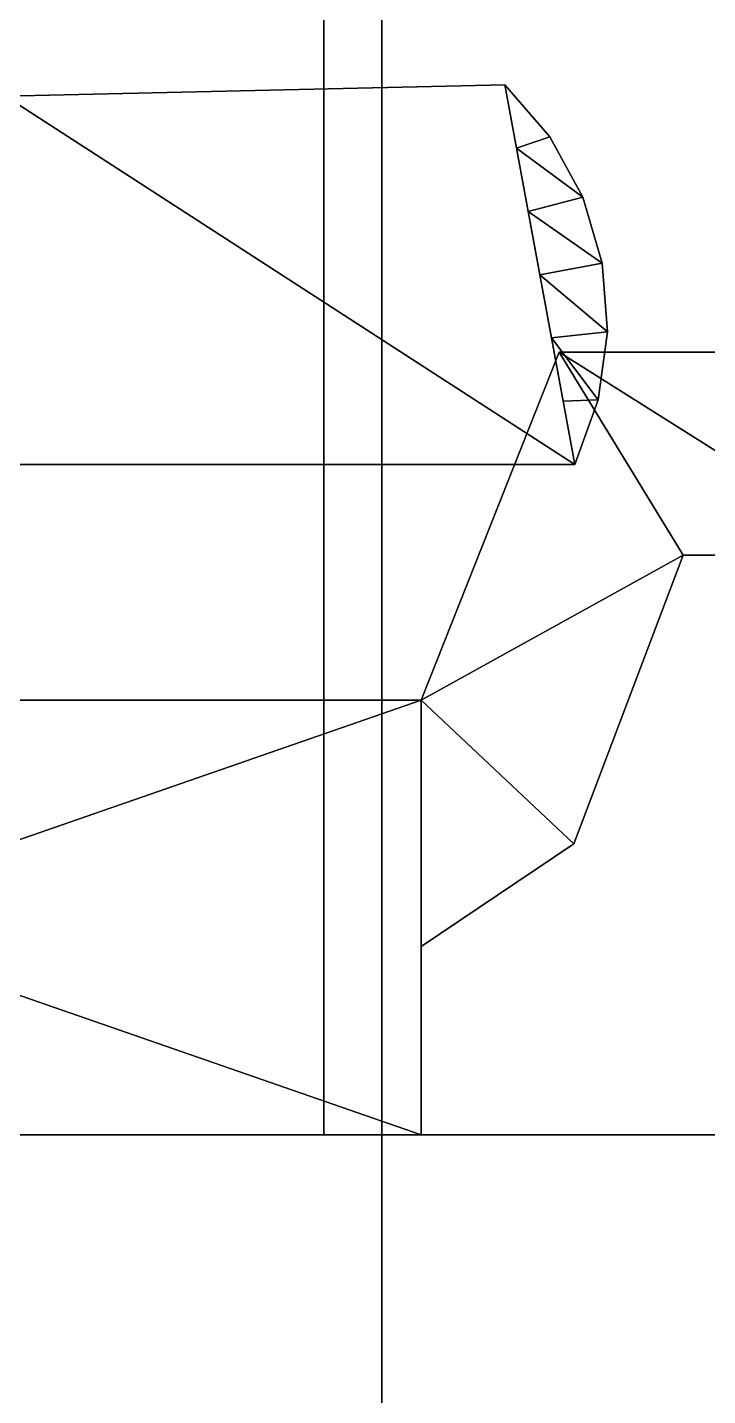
# Model space of a CAD drawing. Extents: x 0 to 2775, y -2341 to 0.
# Drawn here: x 687.77 to 711.25, y -1494.67 to -1447.46 of the extents above; entities that cross this region are included whole.
import ezdxf

# ---------------------------------------------------------------- set-up
doc = ezdxf.new("R2010")
doc.units = 0
for name, color, linetype in [('LAYER0', 7, 'CONTINUOUS'), ('LAYER103', 253, 'CONTINUOUS'), ('LAYER105', 253, 'CONTINUOUS'), ('LAYER106', 253, 'CONTINUOUS'), ('LAYER108', 253, 'CONTINUOUS'), ('LAYER109', 253, 'CONTINUOUS'), ('LAYER111', 253, 'CONTINUOUS'), ('LAYER112', 253, 'CONTINUOUS'), ('LAYER114', 253, 'CONTINUOUS'), ('LAYER115', 253, 'CONTINUOUS'), ('LAYER117', 253, 'CONTINUOUS'), ('LAYER13', 7, 'CONTINUOUS'), ('LAYER14', 7, 'CONTINUOUS'), ('LAYER15', 7, 'CONTINUOUS'), ('LAYER17', 7, 'CONTINUOUS'), ('LAYER378', 7, 'CONTINUOUS')]:
    doc.layers.add(name, color=color, linetype=linetype)

msp = doc.modelspace()

# ---------------------------------------------------------------- linework, layer by layer
at = {"layer": 'LAYER0', "invisible_edges": 1}
for points in [[(2775, 0), (18, -2341), (18, 0), (2775, 0)], [(18, -2341), (2775, 0), (2775, -2341), (18, -2341)], [(2775, -2341, 5), (18, 0, 5), (18, -2341, 5), (2775, -2341, 5)], [(18, 0, 5), (2775, -2341, 5), (2775, 0, 5), (18, 0, 5)]]:
    msp.add_3dface(points, dxfattribs=at)
at = {"layer": 'LAYER103'}
for points in [[(706.1262, -1458.667, 194), (701.3636, -1470.667, 194), (710.4067, -1465.667, 194), (706.1262, -1458.667, 194)], [(701.3636, -1470.667, 182), (706.1262, -1458.667, 194), (706.1262, -1458.667, 182), (701.3636, -1470.667, 182)], [(701.3636, -1470.667, 194), (706.1262, -1458.667, 194), (701.3636, -1470.667, 182), (701.3636, -1470.667, 194)], [(706.1262, -1458.667, 182), (710.4067, -1465.667, 182), (701.3636, -1470.667, 182), (706.1262, -1458.667, 182)], [(717.239, -1465.667, 194), (718.0702, -1458.667, 194), (706.1262, -1458.667, 194), (717.239, -1465.667, 194)], [(710.4067, -1465.667, 194), (717.239, -1465.667, 194), (706.1262, -1458.667, 194), (710.4067, -1465.667, 194)], [(718.0702, -1458.667, 182), (706.1262, -1458.667, 182), (706.1262, -1458.667, 194), (718.0702, -1458.667, 182)], [(718.0702, -1458.667, 194), (718.0702, -1458.667, 182), (706.1262, -1458.667, 194), (718.0702, -1458.667, 194)], [(717.239, -1465.667, 182), (706.1262, -1458.667, 182), (718.0702, -1458.667, 182), (717.239, -1465.667, 182)], [(710.4067, -1465.667, 182), (706.1262, -1458.667, 182), (717.239, -1465.667, 182), (710.4067, -1465.667, 182)], [(710.4067, -1465.667, 194), (701.3636, -1470.667, 194), (706.6333, -1475.627, 194), (710.4067, -1465.667, 194)], [(710.4067, -1465.667, 182), (706.6333, -1475.627, 182), (701.3636, -1470.667, 182), (710.4067, -1465.667, 182)], [(658.1428, -1485.667, 182), (701.3636, -1470.667, 182), (701.3636, -1485.667, 182), (658.1428, -1485.667, 182)], [(658.1428, -1470.667, 182), (701.3636, -1470.667, 182), (658.1428, -1485.667, 182), (658.1428, -1470.667, 182)], [(701.3636, -1485.667, 194), (658.1428, -1470.667, 194), (658.1428, -1485.667, 194), (701.3636, -1485.667, 194)], [(701.3636, -1470.667, 194), (658.1428, -1470.667, 194), (701.3636, -1485.667, 194), (701.3636, -1470.667, 194)], [(658.1428, -1470.667, 182), (701.3636, -1470.667, 194), (701.3636, -1470.667, 182), (658.1428, -1470.667, 182)], [(658.1428, -1470.667, 194), (701.3636, -1470.667, 194), (658.1428, -1470.667, 182), (658.1428, -1470.667, 194)], [(701.3636, -1479.167, 194), (706.6333, -1475.627, 194), (701.3636, -1470.667, 194), (701.3636, -1479.167, 194)], [(701.3636, -1479.167, 182), (701.3636, -1470.667, 182), (706.6333, -1475.627, 182), (701.3636, -1479.167, 182)]]:
    msp.add_3dface(points, dxfattribs=at)
at = {"layer": 'LAYER105'}
for points in [[(706.6659, -1462.542, 194.7), (704.2454, -1449.442, 194.7), (687.011, -1449.833, 194.7), (706.6659, -1462.542, 194.7)], [(687.011, -1449.833, 194.7), (704.2454, -1449.442, 194.7), (704.2454, -1449.442, 181.3), (687.011, -1449.833, 194.7)], [(687.011, -1449.833, 181.3), (687.011, -1449.833, 194.7), (704.2454, -1449.442, 181.3), (687.011, -1449.833, 181.3)], [(706.6659, -1462.542, 181.3), (687.011, -1449.833, 181.3), (704.2454, -1449.442, 181.3), (706.6659, -1462.542, 181.3)], [(687.011, -1462.542, 194.7), (706.6659, -1462.542, 194.7), (687.011, -1449.833, 194.7), (687.011, -1462.542, 194.7)], [(687.011, -1462.542, 181.3), (687.011, -1449.833, 181.3), (706.6659, -1462.542, 181.3), (687.011, -1462.542, 181.3)], [(704.2454, -1449.442, 194.7), (705.7975, -1451.237, 194.7), (705.7975, -1451.237, 181.3), (704.2454, -1449.442, 194.7)], [(704.2454, -1449.442, 181.3), (704.2454, -1449.442, 194.7), (705.7975, -1451.237, 181.3), (704.2454, -1449.442, 181.3)], [(704.2454, -1449.442, 194.7), (704.6488, -1451.625, 194.7), (705.7975, -1451.237, 194.7), (704.2454, -1449.442, 194.7)], [(704.2454, -1449.442, 181.3), (705.7975, -1451.237, 181.3), (704.6488, -1451.625, 181.3), (704.2454, -1449.442, 181.3)], [(705.7975, -1451.237, 194.7), (704.6488, -1451.625, 194.7), (706.9369, -1453.319, 194.7), (705.7975, -1451.237, 194.7)], [(705.7975, -1451.237, 181.3), (706.9369, -1453.319, 181.3), (704.6488, -1451.625, 181.3), (705.7975, -1451.237, 181.3)], [(705.7975, -1451.237, 194.7), (706.9369, -1453.319, 194.7), (706.9369, -1453.319, 181.3), (705.7975, -1451.237, 194.7)], [(705.7975, -1451.237, 181.3), (705.7975, -1451.237, 194.7), (706.9369, -1453.319, 181.3), (705.7975, -1451.237, 181.3)], [(704.6488, -1451.625, 194.7), (705.0522, -1453.809, 194.7), (706.9369, -1453.319, 194.7), (704.6488, -1451.625, 194.7)], [(704.6488, -1451.625, 181.3), (706.9369, -1453.319, 181.3), (705.0522, -1453.809, 181.3), (704.6488, -1451.625, 181.3)], [(706.9369, -1453.319, 194.7), (705.0522, -1453.809, 194.7), (707.6127, -1455.593, 194.7), (706.9369, -1453.319, 194.7)], [(706.9369, -1453.319, 181.3), (707.6127, -1455.593, 181.3), (705.0522, -1453.809, 181.3), (706.9369, -1453.319, 181.3)], [(706.9369, -1453.319, 194.7), (707.6127, -1455.593, 194.7), (707.6127, -1455.593, 181.3), (706.9369, -1453.319, 194.7)], [(706.9369, -1453.319, 181.3), (706.9369, -1453.319, 194.7), (707.6127, -1455.593, 181.3), (706.9369, -1453.319, 181.3)], [(705.0522, -1453.809, 194.7), (705.4557, -1455.992, 194.7), (707.6127, -1455.593, 194.7), (705.0522, -1453.809, 194.7)], [(705.0522, -1453.809, 181.3), (707.6127, -1455.593, 181.3), (705.4557, -1455.992, 181.3), (705.0522, -1453.809, 181.3)], [(707.6127, -1455.593, 194.7), (705.4557, -1455.992, 194.7), (707.7944, -1457.959, 194.7), (707.6127, -1455.593, 194.7)], [(707.6127, -1455.593, 181.3), (707.7944, -1457.959, 181.3), (705.4557, -1455.992, 181.3), (707.6127, -1455.593, 181.3)], [(707.6127, -1455.593, 194.7), (707.7944, -1457.959, 194.7), (707.7944, -1457.959, 181.3), (707.6127, -1455.593, 194.7)], [(707.6127, -1455.593, 181.3), (707.6127, -1455.593, 194.7), (707.7944, -1457.959, 181.3), (707.6127, -1455.593, 181.3)], [(705.4557, -1455.992, 194.7), (705.8591, -1458.175, 194.7), (707.7944, -1457.959, 194.7), (705.4557, -1455.992, 194.7)], [(705.4557, -1455.992, 181.3), (707.7944, -1457.959, 181.3), (705.8591, -1458.175, 181.3), (705.4557, -1455.992, 181.3)], [(707.7944, -1457.959, 194.7), (705.8591, -1458.175, 194.7), (707.474, -1460.311, 194.7), (707.7944, -1457.959, 194.7)], [(707.7944, -1457.959, 181.3), (707.474, -1460.311, 181.3), (705.8591, -1458.175, 181.3), (707.7944, -1457.959, 181.3)], [(705.8591, -1458.175, 194.7), (706.2625, -1460.359, 194.7), (707.474, -1460.311, 194.7), (705.8591, -1458.175, 194.7)], [(705.8591, -1458.175, 181.3), (707.474, -1460.311, 181.3), (706.2625, -1460.359, 181.3), (705.8591, -1458.175, 181.3)], [(707.7944, -1457.959, 194.7), (707.474, -1460.311, 194.7), (707.474, -1460.311, 181.3), (707.7944, -1457.959, 194.7)], [(707.7944, -1457.959, 181.3), (707.7944, -1457.959, 194.7), (707.474, -1460.311, 181.3), (707.7944, -1457.959, 181.3)], [(707.474, -1460.311, 194.7), (706.2625, -1460.359, 194.7), (706.6659, -1462.542, 194.7), (707.474, -1460.311, 194.7)], [(707.474, -1460.311, 181.3), (706.6659, -1462.542, 181.3), (706.2625, -1460.359, 181.3), (707.474, -1460.311, 181.3)], [(707.474, -1460.311, 194.7), (706.6659, -1462.542, 194.7), (706.6659, -1462.542, 181.3), (707.474, -1460.311, 194.7)], [(707.474, -1460.311, 181.3), (707.474, -1460.311, 194.7), (706.6659, -1462.542, 181.3), (707.474, -1460.311, 181.3)], [(706.6659, -1462.542, 194.7), (687.011, -1462.542, 181.3), (706.6659, -1462.542, 181.3), (706.6659, -1462.542, 194.7)], [(687.011, -1462.542, 194.7), (687.011, -1462.542, 181.3), (706.6659, -1462.542, 194.7), (687.011, -1462.542, 194.7)]]:
    msp.add_3dface(points, dxfattribs=at)
at = {"layer": 'LAYER106'}
for points in [[(706.1262, -1458.667, 737.5), (701.3636, -1470.667, 737.5), (710.4067, -1465.667, 737.5), (706.1262, -1458.667, 737.5)], [(701.3636, -1470.667, 725.5), (706.1262, -1458.667, 737.5), (706.1262, -1458.667, 725.5), (701.3636, -1470.667, 725.5)], [(701.3636, -1470.667, 737.5), (706.1262, -1458.667, 737.5), (701.3636, -1470.667, 725.5), (701.3636, -1470.667, 737.5)], [(706.1262, -1458.667, 725.5), (710.4067, -1465.667, 725.5), (701.3636, -1470.667, 725.5), (706.1262, -1458.667, 725.5)], [(717.239, -1465.667, 737.5), (718.0702, -1458.667, 737.5), (706.1262, -1458.667, 737.5), (717.239, -1465.667, 737.5)], [(710.4067, -1465.667, 737.5), (717.239, -1465.667, 737.5), (706.1262, -1458.667, 737.5), (710.4067, -1465.667, 737.5)], [(718.0702, -1458.667, 725.5), (706.1262, -1458.667, 725.5), (706.1262, -1458.667, 737.5), (718.0702, -1458.667, 725.5)], [(718.0702, -1458.667, 737.5), (718.0702, -1458.667, 725.5), (706.1262, -1458.667, 737.5), (718.0702, -1458.667, 737.5)], [(717.239, -1465.667, 725.5), (706.1262, -1458.667, 725.5), (718.0702, -1458.667, 725.5), (717.239, -1465.667, 725.5)], [(710.4067, -1465.667, 725.5), (706.1262, -1458.667, 725.5), (717.239, -1465.667, 725.5), (710.4067, -1465.667, 725.5)], [(710.4067, -1465.667, 737.5), (701.3636, -1470.667, 737.5), (706.6333, -1475.627, 737.5), (710.4067, -1465.667, 737.5)], [(710.4067, -1465.667, 725.5), (706.6333, -1475.627, 725.5), (701.3636, -1470.667, 725.5), (710.4067, -1465.667, 725.5)], [(658.1428, -1485.667, 725.5), (701.3636, -1470.667, 725.5), (701.3636, -1485.667, 725.5), (658.1428, -1485.667, 725.5)], [(658.1428, -1470.667, 725.5), (701.3636, -1470.667, 725.5), (658.1428, -1485.667, 725.5), (658.1428, -1470.667, 725.5)], [(701.3636, -1485.667, 737.5), (658.1428, -1470.667, 737.5), (658.1428, -1485.667, 737.5), (701.3636, -1485.667, 737.5)], [(701.3636, -1470.667, 737.5), (658.1428, -1470.667, 737.5), (701.3636, -1485.667, 737.5), (701.3636, -1470.667, 737.5)], [(658.1428, -1470.667, 725.5), (701.3636, -1470.667, 737.5), (701.3636, -1470.667, 725.5), (658.1428, -1470.667, 725.5)], [(658.1428, -1470.667, 737.5), (701.3636, -1470.667, 737.5), (658.1428, -1470.667, 725.5), (658.1428, -1470.667, 737.5)], [(701.3636, -1479.167, 737.5), (706.6333, -1475.627, 737.5), (701.3636, -1470.667, 737.5), (701.3636, -1479.167, 737.5)], [(701.3636, -1479.167, 725.5), (701.3636, -1470.667, 725.5), (706.6333, -1475.627, 725.5), (701.3636, -1479.167, 725.5)]]:
    msp.add_3dface(points, dxfattribs=at)
at = {"layer": 'LAYER108'}
for points in [[(706.6659, -1462.542, 738.2), (704.2454, -1449.442, 738.2), (687.011, -1449.833, 738.2), (706.6659, -1462.542, 738.2)], [(687.011, -1449.833, 738.2), (704.2454, -1449.442, 738.2), (704.2454, -1449.442, 724.8), (687.011, -1449.833, 738.2)], [(687.011, -1449.833, 724.8), (687.011, -1449.833, 738.2), (704.2454, -1449.442, 724.8), (687.011, -1449.833, 724.8)], [(706.6659, -1462.542, 724.8), (687.011, -1449.833, 724.8), (704.2454, -1449.442, 724.8), (706.6659, -1462.542, 724.8)], [(687.011, -1462.542, 738.2), (706.6659, -1462.542, 738.2), (687.011, -1449.833, 738.2), (687.011, -1462.542, 738.2)], [(687.011, -1462.542, 724.8), (687.011, -1449.833, 724.8), (706.6659, -1462.542, 724.8), (687.011, -1462.542, 724.8)], [(704.2454, -1449.442, 738.2), (705.7975, -1451.237, 738.2), (705.7975, -1451.237, 724.8), (704.2454, -1449.442, 738.2)], [(704.2454, -1449.442, 724.8), (704.2454, -1449.442, 738.2), (705.7975, -1451.237, 724.8), (704.2454, -1449.442, 724.8)], [(704.2454, -1449.442, 738.2), (704.6488, -1451.625, 738.2), (705.7975, -1451.237, 738.2), (704.2454, -1449.442, 738.2)], [(704.2454, -1449.442, 724.8), (705.7975, -1451.237, 724.8), (704.6488, -1451.625, 724.8), (704.2454, -1449.442, 724.8)], [(705.7975, -1451.237, 738.2), (704.6488, -1451.625, 738.2), (706.9369, -1453.319, 738.2), (705.7975, -1451.237, 738.2)], [(705.7975, -1451.237, 724.8), (706.9369, -1453.319, 724.8), (704.6488, -1451.625, 724.8), (705.7975, -1451.237, 724.8)], [(705.7975, -1451.237, 738.2), (706.9369, -1453.319, 738.2), (706.9369, -1453.319, 724.8), (705.7975, -1451.237, 738.2)], [(705.7975, -1451.237, 724.8), (705.7975, -1451.237, 738.2), (706.9369, -1453.319, 724.8), (705.7975, -1451.237, 724.8)], [(704.6488, -1451.625, 738.2), (705.0522, -1453.809, 738.2), (706.9369, -1453.319, 738.2), (704.6488, -1451.625, 738.2)], [(704.6488, -1451.625, 724.8), (706.9369, -1453.319, 724.8), (705.0522, -1453.809, 724.8), (704.6488, -1451.625, 724.8)], [(706.9369, -1453.319, 738.2), (705.0522, -1453.809, 738.2), (707.6127, -1455.593, 738.2), (706.9369, -1453.319, 738.2)], [(706.9369, -1453.319, 724.8), (707.6127, -1455.593, 724.8), (705.0522, -1453.809, 724.8), (706.9369, -1453.319, 724.8)], [(706.9369, -1453.319, 738.2), (707.6127, -1455.593, 738.2), (707.6127, -1455.593, 724.8), (706.9369, -1453.319, 738.2)], [(706.9369, -1453.319, 724.8), (706.9369, -1453.319, 738.2), (707.6127, -1455.593, 724.8), (706.9369, -1453.319, 724.8)], [(705.0522, -1453.809, 738.2), (705.4557, -1455.992, 738.2), (707.6127, -1455.593, 738.2), (705.0522, -1453.809, 738.2)], [(705.0522, -1453.809, 724.8), (707.6127, -1455.593, 724.8), (705.4557, -1455.992, 724.8), (705.0522, -1453.809, 724.8)], [(707.6127, -1455.593, 738.2), (705.4557, -1455.992, 738.2), (707.7944, -1457.959, 738.2), (707.6127, -1455.593, 738.2)], [(707.6127, -1455.593, 724.8), (707.7944, -1457.959, 724.8), (705.4557, -1455.992, 724.8), (707.6127, -1455.593, 724.8)], [(707.6127, -1455.593, 738.2), (707.7944, -1457.959, 738.2), (707.7944, -1457.959, 724.8), (707.6127, -1455.593, 738.2)], [(707.6127, -1455.593, 724.8), (707.6127, -1455.593, 738.2), (707.7944, -1457.959, 724.8), (707.6127, -1455.593, 724.8)], [(705.4557, -1455.992, 738.2), (705.8591, -1458.175, 738.2), (707.7944, -1457.959, 738.2), (705.4557, -1455.992, 738.2)], [(705.4557, -1455.992, 724.8), (707.7944, -1457.959, 724.8), (705.8591, -1458.175, 724.8), (705.4557, -1455.992, 724.8)], [(707.7944, -1457.959, 738.2), (705.8591, -1458.175, 738.2), (707.474, -1460.311, 738.2), (707.7944, -1457.959, 738.2)], [(707.7944, -1457.959, 724.8), (707.474, -1460.311, 724.8), (705.8591, -1458.175, 724.8), (707.7944, -1457.959, 724.8)], [(705.8591, -1458.175, 738.2), (706.2625, -1460.359, 738.2), (707.474, -1460.311, 738.2), (705.8591, -1458.175, 738.2)], [(705.8591, -1458.175, 724.8), (707.474, -1460.311, 724.8), (706.2625, -1460.359, 724.8), (705.8591, -1458.175, 724.8)], [(707.7944, -1457.959, 738.2), (707.474, -1460.311, 738.2), (707.474, -1460.311, 724.8), (707.7944, -1457.959, 738.2)], [(707.7944, -1457.959, 724.8), (707.7944, -1457.959, 738.2), (707.474, -1460.311, 724.8), (707.7944, -1457.959, 724.8)], [(707.474, -1460.311, 738.2), (706.2625, -1460.359, 738.2), (706.6659, -1462.542, 738.2), (707.474, -1460.311, 738.2)], [(707.474, -1460.311, 724.8), (706.6659, -1462.542, 724.8), (706.2625, -1460.359, 724.8), (707.474, -1460.311, 724.8)], [(707.474, -1460.311, 738.2), (706.6659, -1462.542, 738.2), (706.6659, -1462.542, 724.8), (707.474, -1460.311, 738.2)], [(707.474, -1460.311, 724.8), (707.474, -1460.311, 738.2), (706.6659, -1462.542, 724.8), (707.474, -1460.311, 724.8)], [(706.6659, -1462.542, 738.2), (687.011, -1462.542, 724.8), (706.6659, -1462.542, 724.8), (706.6659, -1462.542, 738.2)], [(687.011, -1462.542, 738.2), (687.011, -1462.542, 724.8), (706.6659, -1462.542, 738.2), (687.011, -1462.542, 738.2)]]:
    msp.add_3dface(points, dxfattribs=at)
at = {"layer": 'LAYER109'}
for points in [[(706.1262, -1458.667, 1281), (701.3636, -1470.667, 1281), (710.4067, -1465.667, 1281), (706.1262, -1458.667, 1281)], [(701.3636, -1470.667, 1269), (706.1262, -1458.667, 1281), (706.1262, -1458.667, 1269), (701.3636, -1470.667, 1269)], [(701.3636, -1470.667, 1281), (706.1262, -1458.667, 1281), (701.3636, -1470.667, 1269), (701.3636, -1470.667, 1281)], [(706.1262, -1458.667, 1269), (710.4067, -1465.667, 1269), (701.3636, -1470.667, 1269), (706.1262, -1458.667, 1269)], [(717.239, -1465.667, 1281), (718.0702, -1458.667, 1281), (706.1262, -1458.667, 1281), (717.239, -1465.667, 1281)], [(710.4067, -1465.667, 1281), (717.239, -1465.667, 1281), (706.1262, -1458.667, 1281), (710.4067, -1465.667, 1281)], [(718.0702, -1458.667, 1269), (706.1262, -1458.667, 1269), (706.1262, -1458.667, 1281), (718.0702, -1458.667, 1269)], [(718.0702, -1458.667, 1281), (718.0702, -1458.667, 1269), (706.1262, -1458.667, 1281), (718.0702, -1458.667, 1281)], [(717.239, -1465.667, 1269), (706.1262, -1458.667, 1269), (718.0702, -1458.667, 1269), (717.239, -1465.667, 1269)], [(710.4067, -1465.667, 1269), (706.1262, -1458.667, 1269), (717.239, -1465.667, 1269), (710.4067, -1465.667, 1269)], [(710.4067, -1465.667, 1281), (701.3636, -1470.667, 1281), (706.6333, -1475.627, 1281), (710.4067, -1465.667, 1281)], [(710.4067, -1465.667, 1269), (706.6333, -1475.627, 1269), (701.3636, -1470.667, 1269), (710.4067, -1465.667, 1269)], [(658.1428, -1485.667, 1269), (701.3636, -1470.667, 1269), (701.3636, -1485.667, 1269), (658.1428, -1485.667, 1269)], [(658.1428, -1470.667, 1269), (701.3636, -1470.667, 1269), (658.1428, -1485.667, 1269), (658.1428, -1470.667, 1269)], [(701.3636, -1485.667, 1281), (658.1428, -1470.667, 1281), (658.1428, -1485.667, 1281), (701.3636, -1485.667, 1281)], [(701.3636, -1470.667, 1281), (658.1428, -1470.667, 1281), (701.3636, -1485.667, 1281), (701.3636, -1470.667, 1281)], [(658.1428, -1470.667, 1269), (701.3636, -1470.667, 1281), (701.3636, -1470.667, 1269), (658.1428, -1470.667, 1269)], [(658.1428, -1470.667, 1281), (701.3636, -1470.667, 1281), (658.1428, -1470.667, 1269), (658.1428, -1470.667, 1281)], [(701.3636, -1479.167, 1281), (706.6333, -1475.627, 1281), (701.3636, -1470.667, 1281), (701.3636, -1479.167, 1281)], [(701.3636, -1479.167, 1269), (701.3636, -1470.667, 1269), (706.6333, -1475.627, 1269), (701.3636, -1479.167, 1269)]]:
    msp.add_3dface(points, dxfattribs=at)
at = {"layer": 'LAYER111'}
for points in [[(706.6659, -1462.542, 1281.7), (704.2454, -1449.442, 1281.7), (687.011, -1449.833, 1281.7), (706.6659, -1462.542, 1281.7)], [(687.011, -1449.833, 1281.7), (704.2454, -1449.442, 1281.7), (704.2454, -1449.442, 1268.3), (687.011, -1449.833, 1281.7)], [(687.011, -1449.833, 1268.3), (687.011, -1449.833, 1281.7), (704.2454, -1449.442, 1268.3), (687.011, -1449.833, 1268.3)], [(706.6659, -1462.542, 1268.3), (687.011, -1449.833, 1268.3), (704.2454, -1449.442, 1268.3), (706.6659, -1462.542, 1268.3)], [(687.011, -1462.542, 1281.7), (706.6659, -1462.542, 1281.7), (687.011, -1449.833, 1281.7), (687.011, -1462.542, 1281.7)], [(687.011, -1462.542, 1268.3), (687.011, -1449.833, 1268.3), (706.6659, -1462.542, 1268.3), (687.011, -1462.542, 1268.3)], [(704.2454, -1449.442, 1281.7), (705.7975, -1451.237, 1281.7), (705.7975, -1451.237, 1268.3), (704.2454, -1449.442, 1281.7)], [(704.2454, -1449.442, 1268.3), (704.2454, -1449.442, 1281.7), (705.7975, -1451.237, 1268.3), (704.2454, -1449.442, 1268.3)], [(704.2454, -1449.442, 1281.7), (704.6488, -1451.625, 1281.7), (705.7975, -1451.237, 1281.7), (704.2454, -1449.442, 1281.7)], [(704.2454, -1449.442, 1268.3), (705.7975, -1451.237, 1268.3), (704.6488, -1451.625, 1268.3), (704.2454, -1449.442, 1268.3)], [(705.7975, -1451.237, 1281.7), (704.6488, -1451.625, 1281.7), (706.9369, -1453.319, 1281.7), (705.7975, -1451.237, 1281.7)], [(705.7975, -1451.237, 1268.3), (706.9369, -1453.319, 1268.3), (704.6488, -1451.625, 1268.3), (705.7975, -1451.237, 1268.3)], [(705.7975, -1451.237, 1281.7), (706.9369, -1453.319, 1281.7), (706.9369, -1453.319, 1268.3), (705.7975, -1451.237, 1281.7)], [(705.7975, -1451.237, 1268.3), (705.7975, -1451.237, 1281.7), (706.9369, -1453.319, 1268.3), (705.7975, -1451.237, 1268.3)], [(704.6488, -1451.625, 1281.7), (705.0522, -1453.809, 1281.7), (706.9369, -1453.319, 1281.7), (704.6488, -1451.625, 1281.7)], [(704.6488, -1451.625, 1268.3), (706.9369, -1453.319, 1268.3), (705.0522, -1453.809, 1268.3), (704.6488, -1451.625, 1268.3)], [(706.9369, -1453.319, 1281.7), (705.0522, -1453.809, 1281.7), (707.6127, -1455.593, 1281.7), (706.9369, -1453.319, 1281.7)], [(706.9369, -1453.319, 1268.3), (707.6127, -1455.593, 1268.3), (705.0522, -1453.809, 1268.3), (706.9369, -1453.319, 1268.3)], [(706.9369, -1453.319, 1281.7), (707.6127, -1455.593, 1281.7), (707.6127, -1455.593, 1268.3), (706.9369, -1453.319, 1281.7)], [(706.9369, -1453.319, 1268.3), (706.9369, -1453.319, 1281.7), (707.6127, -1455.593, 1268.3), (706.9369, -1453.319, 1268.3)], [(705.0522, -1453.809, 1281.7), (705.4557, -1455.992, 1281.7), (707.6127, -1455.593, 1281.7), (705.0522, -1453.809, 1281.7)], [(705.0522, -1453.809, 1268.3), (707.6127, -1455.593, 1268.3), (705.4557, -1455.992, 1268.3), (705.0522, -1453.809, 1268.3)], [(707.6127, -1455.593, 1281.7), (705.4557, -1455.992, 1281.7), (707.7944, -1457.959, 1281.7), (707.6127, -1455.593, 1281.7)], [(707.6127, -1455.593, 1268.3), (707.7944, -1457.959, 1268.3), (705.4557, -1455.992, 1268.3), (707.6127, -1455.593, 1268.3)], [(707.6127, -1455.593, 1281.7), (707.7944, -1457.959, 1281.7), (707.7944, -1457.959, 1268.3), (707.6127, -1455.593, 1281.7)], [(707.6127, -1455.593, 1268.3), (707.6127, -1455.593, 1281.7), (707.7944, -1457.959, 1268.3), (707.6127, -1455.593, 1268.3)], [(705.4557, -1455.992, 1281.7), (705.8591, -1458.175, 1281.7), (707.7944, -1457.959, 1281.7), (705.4557, -1455.992, 1281.7)], [(705.4557, -1455.992, 1268.3), (707.7944, -1457.959, 1268.3), (705.8591, -1458.175, 1268.3), (705.4557, -1455.992, 1268.3)], [(707.7944, -1457.959, 1281.7), (705.8591, -1458.175, 1281.7), (707.474, -1460.311, 1281.7), (707.7944, -1457.959, 1281.7)], [(707.7944, -1457.959, 1268.3), (707.474, -1460.311, 1268.3), (705.8591, -1458.175, 1268.3), (707.7944, -1457.959, 1268.3)], [(705.8591, -1458.175, 1281.7), (706.2625, -1460.359, 1281.7), (707.474, -1460.311, 1281.7), (705.8591, -1458.175, 1281.7)], [(705.8591, -1458.175, 1268.3), (707.474, -1460.311, 1268.3), (706.2625, -1460.359, 1268.3), (705.8591, -1458.175, 1268.3)], [(707.7944, -1457.959, 1281.7), (707.474, -1460.311, 1281.7), (707.474, -1460.311, 1268.3), (707.7944, -1457.959, 1281.7)], [(707.7944, -1457.959, 1268.3), (707.7944, -1457.959, 1281.7), (707.474, -1460.311, 1268.3), (707.7944, -1457.959, 1268.3)], [(707.474, -1460.311, 1281.7), (706.2625, -1460.359, 1281.7), (706.6659, -1462.542, 1281.7), (707.474, -1460.311, 1281.7)], [(707.474, -1460.311, 1268.3), (706.6659, -1462.542, 1268.3), (706.2625, -1460.359, 1268.3), (707.474, -1460.311, 1268.3)], [(707.474, -1460.311, 1281.7), (706.6659, -1462.542, 1281.7), (706.6659, -1462.542, 1268.3), (707.474, -1460.311, 1281.7)], [(707.474, -1460.311, 1268.3), (707.474, -1460.311, 1281.7), (706.6659, -1462.542, 1268.3), (707.474, -1460.311, 1268.3)], [(706.6659, -1462.542, 1281.7), (687.011, -1462.542, 1268.3), (706.6659, -1462.542, 1268.3), (706.6659, -1462.542, 1281.7)], [(687.011, -1462.542, 1281.7), (687.011, -1462.542, 1268.3), (706.6659, -1462.542, 1281.7), (687.011, -1462.542, 1281.7)]]:
    msp.add_3dface(points, dxfattribs=at)
at = {"layer": 'LAYER112'}
for points in [[(706.1262, -1458.667, 1824.5), (701.3636, -1470.667, 1824.5), (710.4067, -1465.667, 1824.5), (706.1262, -1458.667, 1824.5)], [(701.3636, -1470.667, 1812.5), (706.1262, -1458.667, 1824.5), (706.1262, -1458.667, 1812.5), (701.3636, -1470.667, 1812.5)], [(701.3636, -1470.667, 1824.5), (706.1262, -1458.667, 1824.5), (701.3636, -1470.667, 1812.5), (701.3636, -1470.667, 1824.5)], [(706.1262, -1458.667, 1812.5), (710.4067, -1465.667, 1812.5), (701.3636, -1470.667, 1812.5), (706.1262, -1458.667, 1812.5)], [(717.239, -1465.667, 1824.5), (718.0702, -1458.667, 1824.5), (706.1262, -1458.667, 1824.5), (717.239, -1465.667, 1824.5)], [(710.4067, -1465.667, 1824.5), (717.239, -1465.667, 1824.5), (706.1262, -1458.667, 1824.5), (710.4067, -1465.667, 1824.5)], [(718.0702, -1458.667, 1812.5), (706.1262, -1458.667, 1812.5), (706.1262, -1458.667, 1824.5), (718.0702, -1458.667, 1812.5)], [(718.0702, -1458.667, 1824.5), (718.0702, -1458.667, 1812.5), (706.1262, -1458.667, 1824.5), (718.0702, -1458.667, 1824.5)], [(717.239, -1465.667, 1812.5), (706.1262, -1458.667, 1812.5), (718.0702, -1458.667, 1812.5), (717.239, -1465.667, 1812.5)], [(710.4067, -1465.667, 1812.5), (706.1262, -1458.667, 1812.5), (717.239, -1465.667, 1812.5), (710.4067, -1465.667, 1812.5)], [(710.4067, -1465.667, 1824.5), (701.3636, -1470.667, 1824.5), (706.6333, -1475.627, 1824.5), (710.4067, -1465.667, 1824.5)], [(710.4067, -1465.667, 1812.5), (706.6333, -1475.627, 1812.5), (701.3636, -1470.667, 1812.5), (710.4067, -1465.667, 1812.5)], [(658.1428, -1485.667, 1812.5), (701.3636, -1470.667, 1812.5), (701.3636, -1485.667, 1812.5), (658.1428, -1485.667, 1812.5)], [(658.1428, -1470.667, 1812.5), (701.3636, -1470.667, 1812.5), (658.1428, -1485.667, 1812.5), (658.1428, -1470.667, 1812.5)], [(701.3636, -1485.667, 1824.5), (658.1428, -1470.667, 1824.5), (658.1428, -1485.667, 1824.5), (701.3636, -1485.667, 1824.5)], [(701.3636, -1470.667, 1824.5), (658.1428, -1470.667, 1824.5), (701.3636, -1485.667, 1824.5), (701.3636, -1470.667, 1824.5)], [(658.1428, -1470.667, 1812.5), (701.3636, -1470.667, 1824.5), (701.3636, -1470.667, 1812.5), (658.1428, -1470.667, 1812.5)], [(658.1428, -1470.667, 1824.5), (701.3636, -1470.667, 1824.5), (658.1428, -1470.667, 1812.5), (658.1428, -1470.667, 1824.5)], [(701.3636, -1479.167, 1824.5), (706.6333, -1475.627, 1824.5), (701.3636, -1470.667, 1824.5), (701.3636, -1479.167, 1824.5)], [(701.3636, -1479.167, 1812.5), (701.3636, -1470.667, 1812.5), (706.6333, -1475.627, 1812.5), (701.3636, -1479.167, 1812.5)]]:
    msp.add_3dface(points, dxfattribs=at)
at = {"layer": 'LAYER114'}
for points in [[(706.6659, -1462.542, 1825.2), (704.2454, -1449.442, 1825.2), (687.011, -1449.833, 1825.2), (706.6659, -1462.542, 1825.2)], [(687.011, -1449.833, 1825.2), (704.2454, -1449.442, 1825.2), (704.2454, -1449.442, 1811.8), (687.011, -1449.833, 1825.2)], [(687.011, -1449.833, 1811.8), (687.011, -1449.833, 1825.2), (704.2454, -1449.442, 1811.8), (687.011, -1449.833, 1811.8)], [(706.6659, -1462.542, 1811.8), (687.011, -1449.833, 1811.8), (704.2454, -1449.442, 1811.8), (706.6659, -1462.542, 1811.8)], [(687.011, -1462.542, 1825.2), (706.6659, -1462.542, 1825.2), (687.011, -1449.833, 1825.2), (687.011, -1462.542, 1825.2)], [(687.011, -1462.542, 1811.8), (687.011, -1449.833, 1811.8), (706.6659, -1462.542, 1811.8), (687.011, -1462.542, 1811.8)], [(704.2454, -1449.442, 1825.2), (705.7975, -1451.237, 1825.2), (705.7975, -1451.237, 1811.8), (704.2454, -1449.442, 1825.2)], [(704.2454, -1449.442, 1811.8), (704.2454, -1449.442, 1825.2), (705.7975, -1451.237, 1811.8), (704.2454, -1449.442, 1811.8)], [(704.2454, -1449.442, 1825.2), (704.6488, -1451.625, 1825.2), (705.7975, -1451.237, 1825.2), (704.2454, -1449.442, 1825.2)], [(704.2454, -1449.442, 1811.8), (705.7975, -1451.237, 1811.8), (704.6488, -1451.625, 1811.8), (704.2454, -1449.442, 1811.8)], [(705.7975, -1451.237, 1825.2), (704.6488, -1451.625, 1825.2), (706.9369, -1453.319, 1825.2), (705.7975, -1451.237, 1825.2)], [(705.7975, -1451.237, 1811.8), (706.9369, -1453.319, 1811.8), (704.6488, -1451.625, 1811.8), (705.7975, -1451.237, 1811.8)], [(705.7975, -1451.237, 1825.2), (706.9369, -1453.319, 1825.2), (706.9369, -1453.319, 1811.8), (705.7975, -1451.237, 1825.2)], [(705.7975, -1451.237, 1811.8), (705.7975, -1451.237, 1825.2), (706.9369, -1453.319, 1811.8), (705.7975, -1451.237, 1811.8)], [(704.6488, -1451.625, 1825.2), (705.0522, -1453.809, 1825.2), (706.9369, -1453.319, 1825.2), (704.6488, -1451.625, 1825.2)], [(704.6488, -1451.625, 1811.8), (706.9369, -1453.319, 1811.8), (705.0522, -1453.809, 1811.8), (704.6488, -1451.625, 1811.8)], [(706.9369, -1453.319, 1825.2), (705.0522, -1453.809, 1825.2), (707.6127, -1455.593, 1825.2), (706.9369, -1453.319, 1825.2)], [(706.9369, -1453.319, 1811.8), (707.6127, -1455.593, 1811.8), (705.0522, -1453.809, 1811.8), (706.9369, -1453.319, 1811.8)], [(706.9369, -1453.319, 1825.2), (707.6127, -1455.593, 1825.2), (707.6127, -1455.593, 1811.8), (706.9369, -1453.319, 1825.2)], [(706.9369, -1453.319, 1811.8), (706.9369, -1453.319, 1825.2), (707.6127, -1455.593, 1811.8), (706.9369, -1453.319, 1811.8)], [(705.0522, -1453.809, 1825.2), (705.4557, -1455.992, 1825.2), (707.6127, -1455.593, 1825.2), (705.0522, -1453.809, 1825.2)], [(705.0522, -1453.809, 1811.8), (707.6127, -1455.593, 1811.8), (705.4557, -1455.992, 1811.8), (705.0522, -1453.809, 1811.8)], [(707.6127, -1455.593, 1825.2), (705.4557, -1455.992, 1825.2), (707.7944, -1457.959, 1825.2), (707.6127, -1455.593, 1825.2)], [(707.6127, -1455.593, 1811.8), (707.7944, -1457.959, 1811.8), (705.4557, -1455.992, 1811.8), (707.6127, -1455.593, 1811.8)], [(707.6127, -1455.593, 1825.2), (707.7944, -1457.959, 1825.2), (707.7944, -1457.959, 1811.8), (707.6127, -1455.593, 1825.2)], [(707.6127, -1455.593, 1811.8), (707.6127, -1455.593, 1825.2), (707.7944, -1457.959, 1811.8), (707.6127, -1455.593, 1811.8)], [(705.4557, -1455.992, 1825.2), (705.8591, -1458.175, 1825.2), (707.7944, -1457.959, 1825.2), (705.4557, -1455.992, 1825.2)], [(705.4557, -1455.992, 1811.8), (707.7944, -1457.959, 1811.8), (705.8591, -1458.175, 1811.8), (705.4557, -1455.992, 1811.8)], [(707.7944, -1457.959, 1825.2), (705.8591, -1458.175, 1825.2), (707.474, -1460.311, 1825.2), (707.7944, -1457.959, 1825.2)], [(707.7944, -1457.959, 1811.8), (707.474, -1460.311, 1811.8), (705.8591, -1458.175, 1811.8), (707.7944, -1457.959, 1811.8)], [(705.8591, -1458.175, 1825.2), (706.2625, -1460.359, 1825.2), (707.474, -1460.311, 1825.2), (705.8591, -1458.175, 1825.2)], [(705.8591, -1458.175, 1811.8), (707.474, -1460.311, 1811.8), (706.2625, -1460.359, 1811.8), (705.8591, -1458.175, 1811.8)], [(707.7944, -1457.959, 1825.2), (707.474, -1460.311, 1825.2), (707.474, -1460.311, 1811.8), (707.7944, -1457.959, 1825.2)], [(707.7944, -1457.959, 1811.8), (707.7944, -1457.959, 1825.2), (707.474, -1460.311, 1811.8), (707.7944, -1457.959, 1811.8)], [(707.474, -1460.311, 1825.2), (706.2625, -1460.359, 1825.2), (706.6659, -1462.542, 1825.2), (707.474, -1460.311, 1825.2)], [(707.474, -1460.311, 1811.8), (706.6659, -1462.542, 1811.8), (706.2625, -1460.359, 1811.8), (707.474, -1460.311, 1811.8)], [(707.474, -1460.311, 1825.2), (706.6659, -1462.542, 1825.2), (706.6659, -1462.542, 1811.8), (707.474, -1460.311, 1825.2)], [(707.474, -1460.311, 1811.8), (707.474, -1460.311, 1825.2), (706.6659, -1462.542, 1811.8), (707.474, -1460.311, 1811.8)], [(706.6659, -1462.542, 1825.2), (687.011, -1462.542, 1811.8), (706.6659, -1462.542, 1811.8), (706.6659, -1462.542, 1825.2)], [(687.011, -1462.542, 1825.2), (687.011, -1462.542, 1811.8), (706.6659, -1462.542, 1825.2), (687.011, -1462.542, 1825.2)]]:
    msp.add_3dface(points, dxfattribs=at)
at = {"layer": 'LAYER115'}
for points in [[(706.1262, -1458.667, 2368), (701.3636, -1470.667, 2368), (710.4067, -1465.667, 2368), (706.1262, -1458.667, 2368)], [(701.3636, -1470.667, 2356), (706.1262, -1458.667, 2368), (706.1262, -1458.667, 2356), (701.3636, -1470.667, 2356)], [(701.3636, -1470.667, 2368), (706.1262, -1458.667, 2368), (701.3636, -1470.667, 2356), (701.3636, -1470.667, 2368)], [(706.1262, -1458.667, 2356), (710.4067, -1465.667, 2356), (701.3636, -1470.667, 2356), (706.1262, -1458.667, 2356)], [(717.239, -1465.667, 2368), (718.0702, -1458.667, 2368), (706.1262, -1458.667, 2368), (717.239, -1465.667, 2368)], [(710.4067, -1465.667, 2368), (717.239, -1465.667, 2368), (706.1262, -1458.667, 2368), (710.4067, -1465.667, 2368)], [(718.0702, -1458.667, 2356), (706.1262, -1458.667, 2356), (706.1262, -1458.667, 2368), (718.0702, -1458.667, 2356)], [(718.0702, -1458.667, 2368), (718.0702, -1458.667, 2356), (706.1262, -1458.667, 2368), (718.0702, -1458.667, 2368)], [(717.239, -1465.667, 2356), (706.1262, -1458.667, 2356), (718.0702, -1458.667, 2356), (717.239, -1465.667, 2356)], [(710.4067, -1465.667, 2356), (706.1262, -1458.667, 2356), (717.239, -1465.667, 2356), (710.4067, -1465.667, 2356)], [(710.4067, -1465.667, 2368), (701.3636, -1470.667, 2368), (706.6333, -1475.627, 2368), (710.4067, -1465.667, 2368)], [(710.4067, -1465.667, 2356), (706.6333, -1475.627, 2356), (701.3636, -1470.667, 2356), (710.4067, -1465.667, 2356)], [(658.1428, -1485.667, 2356), (701.3636, -1470.667, 2356), (701.3636, -1485.667, 2356), (658.1428, -1485.667, 2356)], [(658.1428, -1470.667, 2356), (701.3636, -1470.667, 2356), (658.1428, -1485.667, 2356), (658.1428, -1470.667, 2356)], [(701.3636, -1485.667, 2368), (658.1428, -1470.667, 2368), (658.1428, -1485.667, 2368), (701.3636, -1485.667, 2368)], [(701.3636, -1470.667, 2368), (658.1428, -1470.667, 2368), (701.3636, -1485.667, 2368), (701.3636, -1470.667, 2368)], [(658.1428, -1470.667, 2356), (701.3636, -1470.667, 2368), (701.3636, -1470.667, 2356), (658.1428, -1470.667, 2356)], [(658.1428, -1470.667, 2368), (701.3636, -1470.667, 2368), (658.1428, -1470.667, 2356), (658.1428, -1470.667, 2368)], [(701.3636, -1479.167, 2368), (706.6333, -1475.627, 2368), (701.3636, -1470.667, 2368), (701.3636, -1479.167, 2368)], [(701.3636, -1479.167, 2356), (701.3636, -1470.667, 2356), (706.6333, -1475.627, 2356), (701.3636, -1479.167, 2356)]]:
    msp.add_3dface(points, dxfattribs=at)
at = {"layer": 'LAYER117'}
for points in [[(706.6659, -1462.542, 2368.7), (704.2454, -1449.442, 2368.7), (687.011, -1449.833, 2368.7), (706.6659, -1462.542, 2368.7)], [(687.011, -1449.833, 2368.7), (704.2454, -1449.442, 2368.7), (704.2454, -1449.442, 2355.3), (687.011, -1449.833, 2368.7)], [(687.011, -1449.833, 2355.3), (687.011, -1449.833, 2368.7), (704.2454, -1449.442, 2355.3), (687.011, -1449.833, 2355.3)], [(706.6659, -1462.542, 2355.3), (687.011, -1449.833, 2355.3), (704.2454, -1449.442, 2355.3), (706.6659, -1462.542, 2355.3)], [(687.011, -1462.542, 2368.7), (706.6659, -1462.542, 2368.7), (687.011, -1449.833, 2368.7), (687.011, -1462.542, 2368.7)], [(687.011, -1462.542, 2355.3), (687.011, -1449.833, 2355.3), (706.6659, -1462.542, 2355.3), (687.011, -1462.542, 2355.3)], [(704.2454, -1449.442, 2368.7), (705.7975, -1451.237, 2368.7), (705.7975, -1451.237, 2355.3), (704.2454, -1449.442, 2368.7)], [(704.2454, -1449.442, 2355.3), (704.2454, -1449.442, 2368.7), (705.7975, -1451.237, 2355.3), (704.2454, -1449.442, 2355.3)], [(704.2454, -1449.442, 2368.7), (704.6488, -1451.625, 2368.7), (705.7975, -1451.237, 2368.7), (704.2454, -1449.442, 2368.7)], [(704.2454, -1449.442, 2355.3), (705.7975, -1451.237, 2355.3), (704.6488, -1451.625, 2355.3), (704.2454, -1449.442, 2355.3)], [(705.7975, -1451.237, 2368.7), (704.6488, -1451.625, 2368.7), (706.9369, -1453.319, 2368.7), (705.7975, -1451.237, 2368.7)], [(705.7975, -1451.237, 2355.3), (706.9369, -1453.319, 2355.3), (704.6488, -1451.625, 2355.3), (705.7975, -1451.237, 2355.3)], [(705.7975, -1451.237, 2368.7), (706.9369, -1453.319, 2368.7), (706.9369, -1453.319, 2355.3), (705.7975, -1451.237, 2368.7)], [(705.7975, -1451.237, 2355.3), (705.7975, -1451.237, 2368.7), (706.9369, -1453.319, 2355.3), (705.7975, -1451.237, 2355.3)], [(704.6488, -1451.625, 2368.7), (705.0522, -1453.809, 2368.7), (706.9369, -1453.319, 2368.7), (704.6488, -1451.625, 2368.7)], [(704.6488, -1451.625, 2355.3), (706.9369, -1453.319, 2355.3), (705.0522, -1453.809, 2355.3), (704.6488, -1451.625, 2355.3)], [(706.9369, -1453.319, 2368.7), (705.0522, -1453.809, 2368.7), (707.6127, -1455.593, 2368.7), (706.9369, -1453.319, 2368.7)], [(706.9369, -1453.319, 2355.3), (707.6127, -1455.593, 2355.3), (705.0522, -1453.809, 2355.3), (706.9369, -1453.319, 2355.3)], [(706.9369, -1453.319, 2368.7), (707.6127, -1455.593, 2368.7), (707.6127, -1455.593, 2355.3), (706.9369, -1453.319, 2368.7)], [(706.9369, -1453.319, 2355.3), (706.9369, -1453.319, 2368.7), (707.6127, -1455.593, 2355.3), (706.9369, -1453.319, 2355.3)], [(705.0522, -1453.809, 2368.7), (705.4557, -1455.992, 2368.7), (707.6127, -1455.593, 2368.7), (705.0522, -1453.809, 2368.7)], [(705.0522, -1453.809, 2355.3), (707.6127, -1455.593, 2355.3), (705.4557, -1455.992, 2355.3), (705.0522, -1453.809, 2355.3)], [(707.6127, -1455.593, 2368.7), (705.4557, -1455.992, 2368.7), (707.7944, -1457.959, 2368.7), (707.6127, -1455.593, 2368.7)], [(707.6127, -1455.593, 2355.3), (707.7944, -1457.959, 2355.3), (705.4557, -1455.992, 2355.3), (707.6127, -1455.593, 2355.3)], [(707.6127, -1455.593, 2368.7), (707.7944, -1457.959, 2368.7), (707.7944, -1457.959, 2355.3), (707.6127, -1455.593, 2368.7)], [(707.6127, -1455.593, 2355.3), (707.6127, -1455.593, 2368.7), (707.7944, -1457.959, 2355.3), (707.6127, -1455.593, 2355.3)], [(705.4557, -1455.992, 2368.7), (705.8591, -1458.175, 2368.7), (707.7944, -1457.959, 2368.7), (705.4557, -1455.992, 2368.7)], [(705.4557, -1455.992, 2355.3), (707.7944, -1457.959, 2355.3), (705.8591, -1458.175, 2355.3), (705.4557, -1455.992, 2355.3)], [(707.7944, -1457.959, 2368.7), (705.8591, -1458.175, 2368.7), (707.474, -1460.311, 2368.7), (707.7944, -1457.959, 2368.7)], [(707.7944, -1457.959, 2355.3), (707.474, -1460.311, 2355.3), (705.8591, -1458.175, 2355.3), (707.7944, -1457.959, 2355.3)], [(705.8591, -1458.175, 2368.7), (706.2625, -1460.359, 2368.7), (707.474, -1460.311, 2368.7), (705.8591, -1458.175, 2368.7)], [(705.8591, -1458.175, 2355.3), (707.474, -1460.311, 2355.3), (706.2625, -1460.359, 2355.3), (705.8591, -1458.175, 2355.3)], [(707.7944, -1457.959, 2368.7), (707.474, -1460.311, 2368.7), (707.474, -1460.311, 2355.3), (707.7944, -1457.959, 2368.7)], [(707.7944, -1457.959, 2355.3), (707.7944, -1457.959, 2368.7), (707.474, -1460.311, 2355.3), (707.7944, -1457.959, 2355.3)], [(707.474, -1460.311, 2368.7), (706.2625, -1460.359, 2368.7), (706.6659, -1462.542, 2368.7), (707.474, -1460.311, 2368.7)], [(707.474, -1460.311, 2355.3), (706.6659, -1462.542, 2355.3), (706.2625, -1460.359, 2355.3), (707.474, -1460.311, 2355.3)], [(707.474, -1460.311, 2368.7), (706.6659, -1462.542, 2368.7), (706.6659, -1462.542, 2355.3), (707.474, -1460.311, 2368.7)], [(707.474, -1460.311, 2355.3), (707.474, -1460.311, 2368.7), (706.6659, -1462.542, 2355.3), (707.474, -1460.311, 2355.3)], [(706.6659, -1462.542, 2368.7), (687.011, -1462.542, 2355.3), (706.6659, -1462.542, 2355.3), (706.6659, -1462.542, 2368.7)], [(687.011, -1462.542, 2368.7), (687.011, -1462.542, 2355.3), (706.6659, -1462.542, 2368.7), (687.011, -1462.542, 2368.7)]]:
    msp.add_3dface(points, dxfattribs=at)
at = {"layer": 'LAYER13', "invisible_edges": 1}
for points in [[(168, -1485.667, 2465), (718, -1485.667, 5), (168, -1485.667, 5), (168, -1485.667, 2465)], [(718, -1485.667, 5), (168, -1485.667, 2465), (718, -1485.667, 2465), (718, -1485.667, 5)], [(168, -1503.667, 5), (718, -1485.667, 5), (718, -1503.667, 5), (168, -1503.667, 5)], [(718, -1485.667, 5), (168, -1503.667, 5), (168, -1485.667, 5), (718, -1485.667, 5)], [(168, -1485.667, 2465), (718, -1503.667, 2465), (718, -1485.667, 2465), (168, -1485.667, 2465)], [(718, -1503.667, 2465), (168, -1485.667, 2465), (168, -1503.667, 2465), (718, -1503.667, 2465)]]:
    msp.add_3dface(points, dxfattribs=at)
at = {"layer": 'LAYER14', "invisible_edges": 1}
for points in [[(168, -856.3369, 85), (718, -1485.667, 85), (168, -1485.667, 85), (168, -856.3369, 85)], [(718, -1485.667, 85), (168, -856.3369, 85), (718, -856.3369, 85), (718, -1485.667, 85)], [(718, -856.3369, 103), (168, -1485.667, 103), (718, -1485.667, 103), (718, -856.3369, 103)], [(168, -1485.667, 103), (718, -856.3369, 103), (168, -856.3369, 103), (168, -1485.667, 103)], [(168, -1485.667, 103), (718, -1485.667, 85), (718, -1485.667, 103), (168, -1485.667, 103)], [(718, -1485.667, 85), (168, -1485.667, 103), (168, -1485.667, 85), (718, -1485.667, 85)]]:
    msp.add_3dface(points, dxfattribs=at)
at = {"layer": 'LAYER15', "invisible_edges": 1}
for points in [[(698, -856.3369, 5), (680, -1485.667, 5), (680, -856.3369, 5), (698, -856.3369, 5)], [(680, -1485.667, 5), (698, -856.3369, 5), (698, -1485.667, 5), (680, -1485.667, 5)], [(698, -1485.667, 85), (680, -856.3369, 85), (680, -1485.667, 85), (698, -1485.667, 85)], [(680, -856.3369, 85), (698, -1485.667, 85), (698, -856.3369, 85), (680, -856.3369, 85)], [(698, -856.3369, 5), (698, -1485.667, 85), (698, -1485.667, 5), (698, -856.3369, 5)], [(698, -1485.667, 85), (698, -856.3369, 5), (698, -856.3369, 85), (698, -1485.667, 85)], [(698, -1485.667, 85), (680, -1485.667, 5), (698, -1485.667, 5), (698, -1485.667, 85)], [(680, -1485.667, 5), (698, -1485.667, 85), (680, -1485.667, 85), (680, -1485.667, 5)]]:
    msp.add_3dface(points, dxfattribs=at)
at = {"layer": 'LAYER17', "invisible_edges": 1}
for points in [[(168, -1485.667, 2464), (718, -856.3369, 2464), (168, -856.3369, 2464), (168, -1485.667, 2464)], [(718, -856.3369, 2464), (168, -1485.667, 2464), (718, -1485.667, 2464), (718, -856.3369, 2464)], [(718, -1485.667, 2446), (168, -856.3369, 2446), (718, -856.3369, 2446), (718, -1485.667, 2446)], [(168, -856.3369, 2446), (718, -1485.667, 2446), (168, -1485.667, 2446), (168, -856.3369, 2446)], [(168, -1485.667, 2464), (718, -1485.667, 2446), (718, -1485.667, 2464), (168, -1485.667, 2464)], [(718, -1485.667, 2446), (168, -1485.667, 2464), (168, -1485.667, 2446), (718, -1485.667, 2446)]]:
    msp.add_3dface(points, dxfattribs=at)
at = {"layer": 'LAYER378', "invisible_edges": 1}
for points in [[(700, -91, 2685), (700, -2191, 2465), (700, -2191, 2685), (700, -91, 2685)], [(700, -2191, 2465), (700, -91, 2685), (700, -91, 2465), (700, -2191, 2465)], [(718, -91, 2465), (700, -2191, 2465), (700, -91, 2465), (718, -91, 2465)], [(700, -2191, 2465), (718, -91, 2465), (718, -2191, 2465), (700, -2191, 2465)], [(718, -2191, 2685), (700, -91, 2685), (700, -2191, 2685), (718, -2191, 2685)], [(700, -91, 2685), (718, -2191, 2685), (718, -91, 2685), (700, -91, 2685)]]:
    msp.add_3dface(points, dxfattribs=at)

doc.saveas('drawing.dxf')
